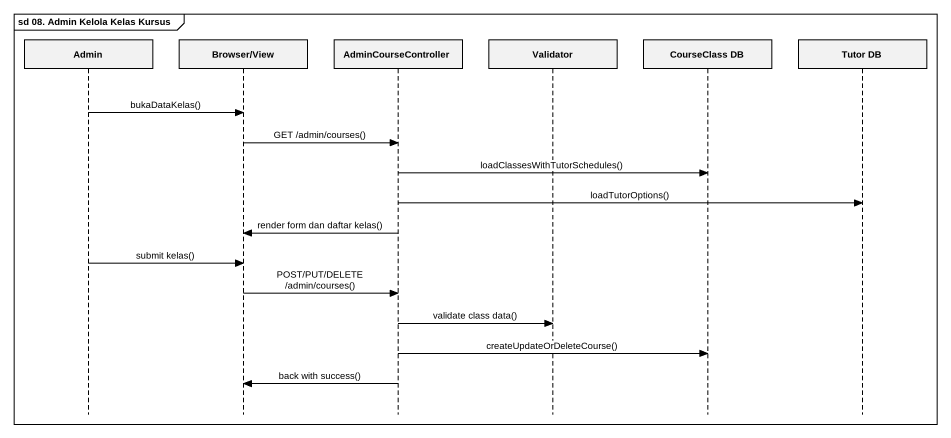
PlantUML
@startuml
mainframe sd 08. Admin Kelola Kelas Kursus
hide footbox
participant Admin
participant "Browser/View" as Browser_View
participant AdminCourseController
participant Validator
participant "CourseClass DB" as CourseClass_DB
participant "Tutor DB" as Tutor_DB

Admin -> Browser_View : bukaDataKelas()
Browser_View -> AdminCourseController : GET /admin/courses()
AdminCourseController -> CourseClass_DB : loadClassesWithTutorSchedules()
AdminCourseController -> Tutor_DB : loadTutorOptions()
AdminCourseController -> Browser_View : render form dan daftar kelas()
Admin -> Browser_View : submit kelas()
Browser_View -> AdminCourseController : POST/PUT/DELETE /admin/courses()
AdminCourseController -> Validator : validate class data()
AdminCourseController -> CourseClass_DB : createUpdateOrDeleteCourse()
AdminCourseController -> Browser_View : back with success()
@enduml
